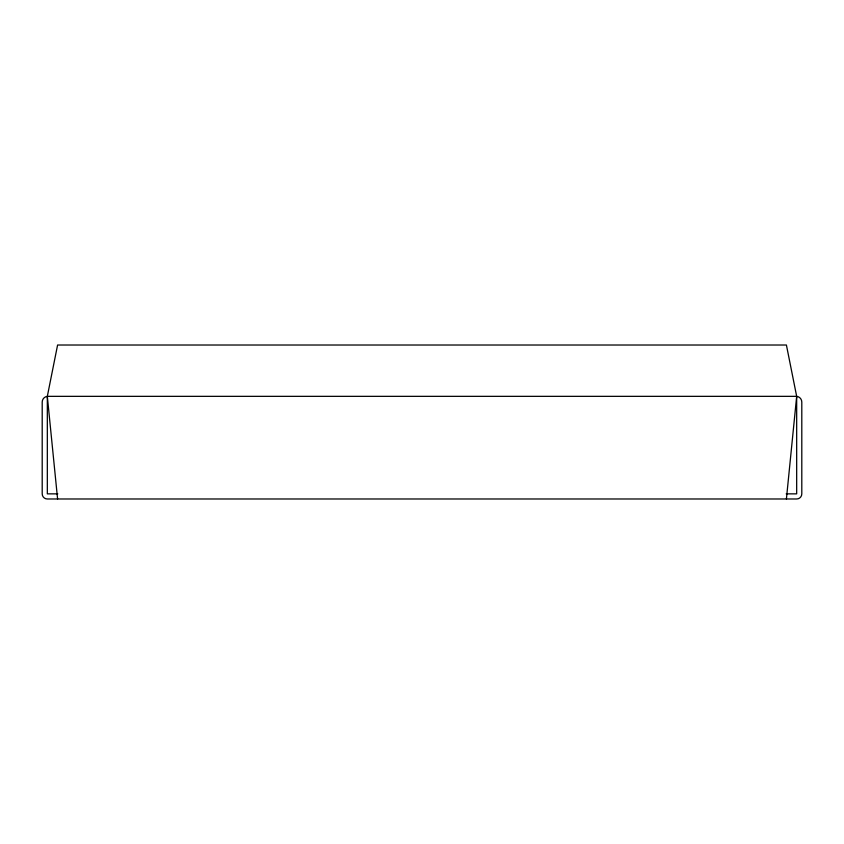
<?xml version="1.0" encoding="UTF-8"?>
<svg xmlns="http://www.w3.org/2000/svg" width="844" height="844" viewBox="0 0 844 844"><rect width="100%" height="100%" fill="white"/><g stroke="black" fill="none" stroke-linecap="round" stroke-linejoin="round"><path stroke-width="1.27" d="M786.408 498.983L796.673 396.342L786.408 345.017L57.592 345.017L47.327 396.342L47.327 493.856L57.803 493.856M47.327 396.342L796.673 396.342A5.792 5.792 0 0 1 801.8 402.092L801.8 493.856A5.127 5.127 0 0 1 796.673 498.983L47.327 498.983A5.127 5.127 0 0 1 42.2 493.856L42.2 402.092A5.792 5.792 0 0 1 47.327 396.342L57.592 498.983M786.197 493.856L796.673 493.856L796.673 396.342"/></g></svg>
